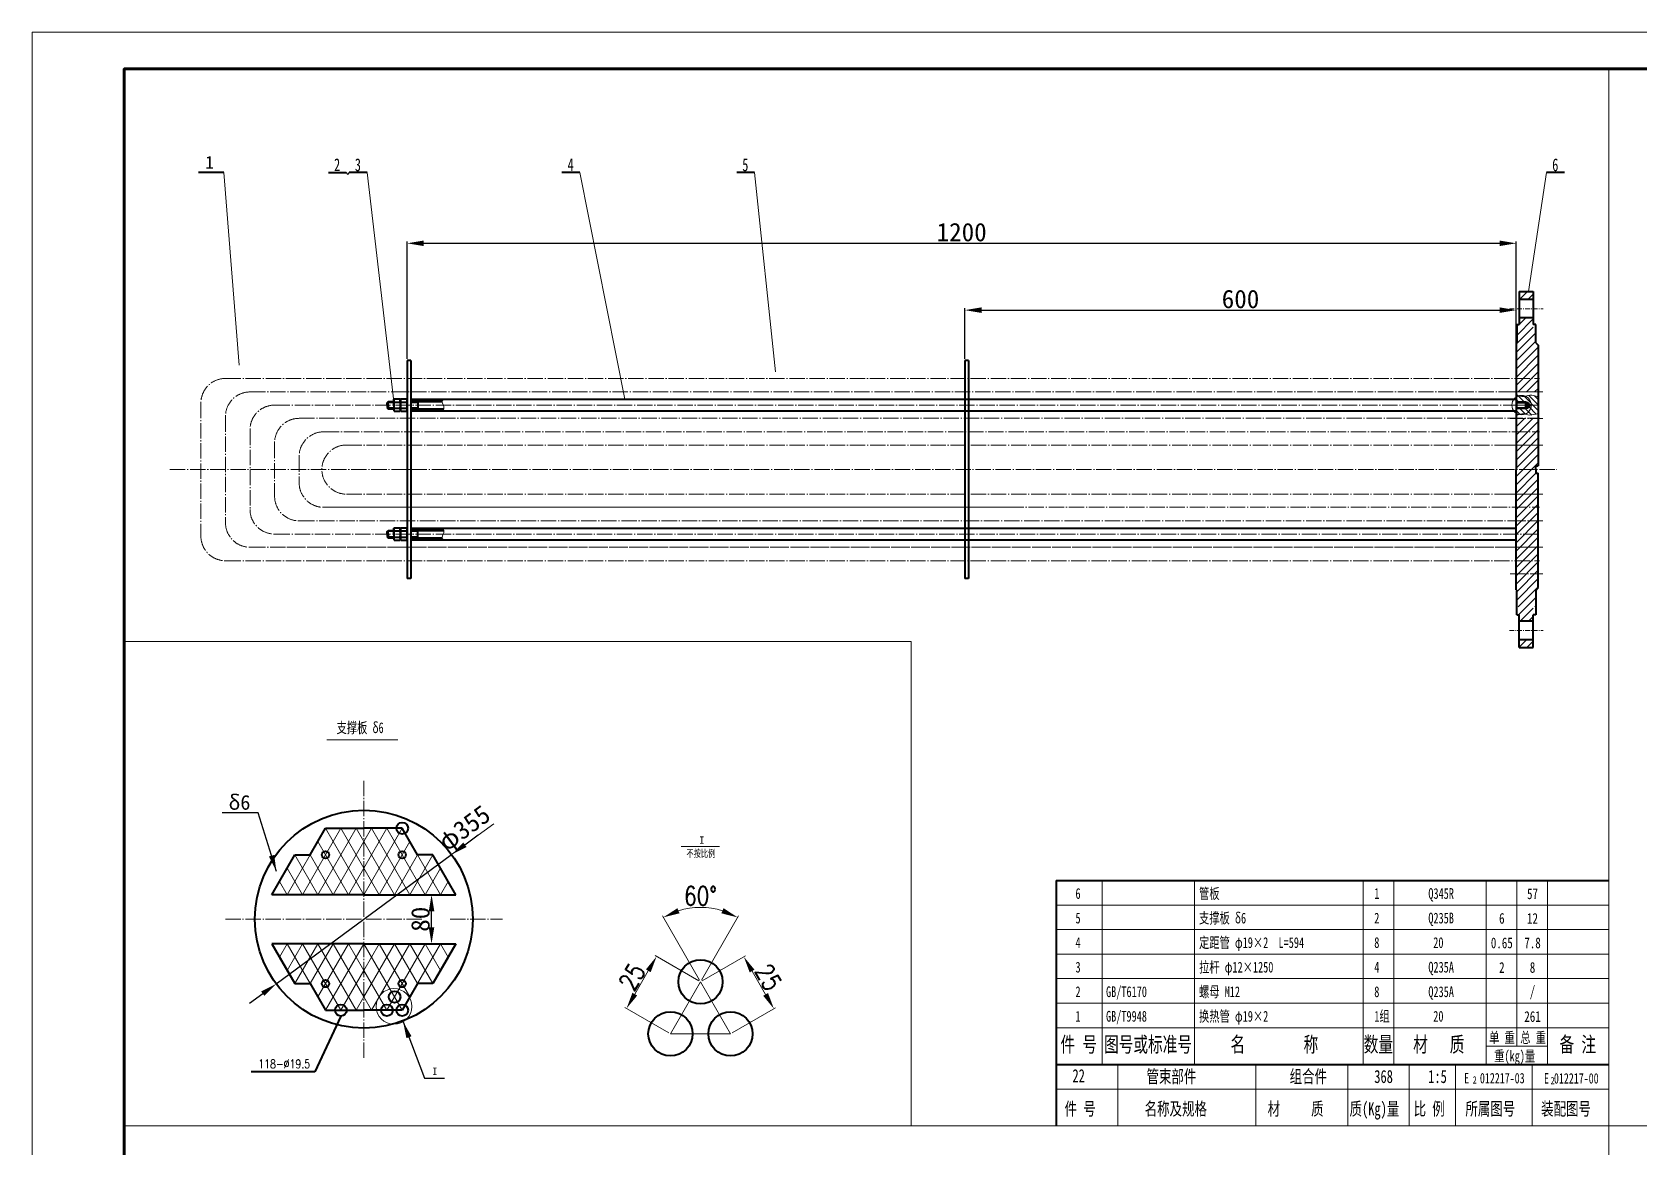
# Model space of a CAD drawing. Header units: millimetres. Extents: x 588 to 27563, y -8997 to 1800.
# Drawn here: x 20998 to 23617, y -7250 to -5433 of the extents above; entities that cross this region are included whole.
import ezdxf
from ezdxf.enums import TextEntityAlignment as Align

# ---------------------------------------------------------------- set-up
doc = ezdxf.new("R2010")
doc.units = ezdxf.units.MM
doc.header["$LTSCALE"] = 10
doc.header["$PDMODE"] = 1
doc.linetypes.add('ZXX-L', pattern=[3.28, 2.5, -0.3, 0.18, -0.3])
doc.linetypes.add('ZXX-S', pattern=[1.27, 0.75, -0.2, 0.12, -0.2])
doc.layers.get('Defpoints').update_dxf_attribs({"linetype": 'CONTINUOUS'})
for name, color, linetype, lineweight in [('A 粗实线', 1, 'CONTINUOUS', 40), ('B 细实线', 7, 'CONTINUOUS', 18), ('C 文 字', 2, 'CONTINUOUS', 20), ('D 短中心线', 3, 'ZXX-S', 18), ('E 长中心线', 3, 'ZXX-L', 18), ('J 标注尺寸', 2, 'CONTINUOUS', 18)]:
    doc.layers.add(name, color=color, linetype=linetype, lineweight=lineweight)
doc.styles.add('HZTXT', font='SIMFANG.TTF', dxfattribs={"width": 0.75})
doc.styles.get("Standard").update_dxf_attribs({"font": 'SIMFANG.TTF'})
doc.styles.add('TH_GBDIM', font='romans.shx', dxfattribs={"width": 0.8, "bigfont": 'gbcbig.shx'})
doc.styles.add('标题中文', font='SIMFANG.TTF', dxfattribs={"width": 0.7})
doc.dimstyles.new('通用标注4.0', dxfattribs={"dimtxt": 30, "dimasz": 27, "dimexe": 3, "dimexo": 3, "dimgap": 3, "dimtad": 1, "dimdec": 0, "dimzin": 0, "dimdsep": 46, "dimtxsty": 'Standard', "dimcen": 3, "dimadec": 0, "dimazin": 0, "dimtfac": 0.375, "dimtdec": 0, "dimtmove": 2, "dimatfit": 3, "dimfxl": 0, "dimtzin": 0, "dimarcsym": 0})

# ---------------------------------------------------------------- blocks, each defined once
blk = doc.blocks.new('*D309')
at = {"layer": 'C 文 字', "color": 0, "lineweight": -2}
for p, q in [((21609, -5964.8), (21609, -5773.7)), ((21636, -5776.7), (23388, -5776.7)), ((23415, -5882.6), (23415, -5773.7))]:
    blk.add_line(p, q, dxfattribs=at)
at = {"layer": 'C 文 字', "color": 0}
for points in [[(21636, -5772.2), (21636, -5781.2), (21609, -5776.7)], [(23388, -5772.2), (23388, -5781.2), (23415, -5776.7)]]:
    blk.add_solid(points, dxfattribs=at)
at = {"layer": 'Defpoints', "color": 0}
for p in [(23415, -5776.7), (23415, -5885.6), (21609, -5967.8)]:
    blk.add_point(p, dxfattribs=at)
at = {"layer": 'C 文 字', "color": 0, "insert": (22512, -5758.7), "char_height": 30, "attachment_point": 5}
blk.add_mtext('1200', dxfattribs=at)
blk = doc.blocks.new('*D310')
at = {"layer": 'C 文 字', "color": 0}
for p, q in [((22084, -6978.3), (22012.6, -6937)), ((22001.6, -6961.9), (21979.7, -6999.9)), ((22035, -7063.1), (21963.6, -7021.8))]:
    blk.add_line(p, q, dxfattribs=at)
for points in [[(21997.8, -6959.7), (22005.5, -6964.2), (22015.1, -6938.5)], [(21975.8, -6997.7), (21983.6, -7002.2), (21966.2, -7023.3)]]:
    blk.add_solid(points, dxfattribs=at)
at = {"layer": 'Defpoints', "color": 0}
for p in [(22086.6, -6979.8), (21966.2, -7023.3), (22037.6, -7064.6)]:
    blk.add_point(p, dxfattribs=at)
at = {"layer": 'C 文 字', "color": 0, "insert": (21975.1, -6971.9), "char_height": 30, "attachment_point": 5, "rotation": 60, "style": 'TH_GBDIM'}
blk.add_mtext('25', dxfattribs=at)
blk = doc.blocks.new('*D311')
at = {"layer": 'C 文 字', "color": 0}
for p, q in [((22085.1, -6977.2), (22024.5, -6872.3)), ((22088.1, -6977.2), (22148.6, -6872.3))]:
    blk.add_line(p, q, dxfattribs=at)
blk.add_arc((22086.6, -6979.8), 121.1, 72.7993, 107.2007, dxfattribs=at)
for points in [[(22052.6, -6868.2), (22049, -6859.9), (22026, -6874.9)], [(22124.2, -6859.9), (22120.6, -6868.2), (22147.1, -6874.9)]]:
    blk.add_solid(points, dxfattribs=at)
at = {"layer": 'Defpoints', "color": 0}
for p in [(22107.6, -6860.5), (22086.6, -6979.8), (22086.6, -6979.8), (22037.6, -7064.6), (22135.5, -7064.6)]:
    blk.add_point(p, dxfattribs=at)
at = {"layer": 'C 文 字', "color": 0, "insert": (22086.6, -6839.8), "char_height": 30, "attachment_point": 5, "style": 'TH_GBDIM'}
blk.add_mtext('60°', dxfattribs=at)
blk = doc.blocks.new('*D312')
at = {"layer": 'C 文 字', "color": 0}
for p, q in [((22089.2, -6978.3), (22159.8, -6937.5)), ((22170.7, -6962.4), (22192.7, -7000.4)), ((22138.1, -7063.1), (22208.8, -7022.3))]:
    blk.add_line(p, q, dxfattribs=at)
for points in [[(22174.6, -6960.1), (22166.8, -6964.6), (22157.2, -6939)], [(22196.6, -6998.1), (22188.8, -7002.6), (22206.2, -7023.8)]]:
    blk.add_solid(points, dxfattribs=at)
at = {"layer": 'Defpoints', "color": 0}
for p in [(22086.6, -6979.8), (22206.2, -7023.8), (22135.5, -7064.6)]:
    blk.add_point(p, dxfattribs=at)
at = {"layer": 'C 文 字', "color": 0, "insert": (22197.3, -6972.4), "char_height": 30, "attachment_point": 5, "rotation": 300, "style": 'TH_GBDIM'}
blk.add_mtext('25', dxfattribs=at)
blk = doc.blocks.new('*D349')
at = {"layer": 'C 文 字', "color": 0, "lineweight": -2}
for p, q in [((21703, -6756.6), (21724.8, -6740.6)), ((21395.5, -6983.2), (21681.3, -6772.6)), ((21373.7, -6999.2), (21352, -7015.2))]:
    blk.add_line(p, q, dxfattribs=at)
at = {"layer": 'C 文 字', "color": 0}
for points in [[(21700.3, -6752.9), (21705.7, -6760.2), (21681.3, -6772.6)], [(21371.1, -6995.6), (21376.4, -7002.8), (21395.5, -6983.2)]]:
    blk.add_solid(points, dxfattribs=at)
at = {"layer": 'Defpoints', "color": 0}
for p in [(21681.3, -6772.6), (21395.5, -6983.2)]:
    blk.add_point(p, dxfattribs=at)
at = {"layer": 'C 文 字', "color": 0, "insert": (21704, -6732.3), "char_height": 30, "attachment_point": 5, "rotation": 36.3838}
blk.add_mtext('φ355', dxfattribs=at)
blk = doc.blocks.new('*D350')
at = {"layer": 'C 文 字', "color": 0, "lineweight": -2}
for p, q in [((21651.3, -6837.9), (21645.6, -6837.9)), ((21648.6, -6890.9), (21648.6, -6864.9)), ((21651.3, -6917.9), (21645.6, -6917.9))]:
    blk.add_line(p, q, dxfattribs=at)
at = {"layer": 'C 文 字', "color": 0}
for points in [[(21644.1, -6864.9), (21653.1, -6864.9), (21648.6, -6837.9)], [(21644.1, -6890.9), (21653.1, -6890.9), (21648.6, -6917.9)]]:
    blk.add_solid(points, dxfattribs=at)
at = {"layer": 'Defpoints', "color": 0}
for p in [(21648.6, -6837.9), (21654.3, -6837.9), (21654.3, -6917.9)]:
    blk.add_point(p, dxfattribs=at)
at = {"layer": 'C 文 字', "color": 0, "insert": (21630.6, -6877.9), "char_height": 30, "attachment_point": 5, "rotation": 90}
blk.add_mtext('80', dxfattribs=at)
blk = doc.blocks.new('*D323')
at = {"layer": 'C 文 字', "color": 0, "lineweight": -2}
for p, q in [((22517.4, -5964.8), (22517.4, -5882.6)), ((22544.4, -5885.6), (23388, -5885.6)), ((23415, -5965.2), (23415, -5882.6))]:
    blk.add_line(p, q, dxfattribs=at)
at = {"layer": 'C 文 字', "color": 0}
for points in [[(22544.4, -5881.1), (22544.4, -5890.1), (22517.4, -5885.6)], [(23388, -5881.1), (23388, -5890.1), (23415, -5885.6)]]:
    blk.add_solid(points, dxfattribs=at)
at = {"layer": 'Defpoints', "color": 0}
for p in [(23415, -5885.6), (22517.4, -5967.8), (23415, -5968.2)]:
    blk.add_point(p, dxfattribs=at)
at = {"layer": 'C 文 字', "color": 0, "insert": (22966.2, -5867.6), "char_height": 30, "attachment_point": 5}
blk.add_mtext('600', dxfattribs=at)

msp = doc.modelspace()

# ---------------------------------------------------------------- hatches: boundary and pattern name
at = {"layer": 'C 文 字'}
h = msp.add_hatch(dxfattribs=at)
h.set_pattern_fill('ANSI31', color=256, scale=3, angle=90, style=0)
h.set_pattern_definition([(45, (9796.513, 11745.458), (6.735192, -6.735192), [])])
h.paths.add_polyline_path([(23420.04, -5868.23), (23420.04, -5855.35), (23443.03, -5855.35), (23443.03, -5868.23)])
h.paths.add_polyline_path([(23420.04, -5921.85), (23420.04, -5898.23), (23443.03, -5898.23), (23443.03, -5921.85), (23447.03, -5921.85), (23447.03, -5938.89), (23450.99, -5942.85), (23450.99, -5975.45), (23414.99, -5975.45), (23414.99, -5939.35), (23415.99, -5938.35), (23415.99, -5921.85)])
h.paths.add_polyline_path([(23450.99, -6018.75), (23414.99, -6018.75), (23414.99, -5975.45), (23450.99, -5975.45)])
h.paths.add_polyline_path([(23414.99, -6062.05), (23450.99, -6062.05), (23450.99, -6105.35), (23414.99, -6105.35)])
h.paths.add_polyline_path([(23450.99, -6139.35), (23446.99, -6139.35), (23446.99, -6145.35), (23414.99, -6145.35), (23414.99, -6105.35), (23450.99, -6105.35)])
h.paths.add_polyline_path([(23414.99, -6185.35), (23414.99, -6145.35), (23446.99, -6145.35), (23446.99, -6151.35), (23450.99, -6151.35), (23450.99, -6185.35)])
h.paths.add_polyline_path([(23414.99, -6185.35), (23450.99, -6185.35), (23450.99, -6228.65), (23414.99, -6228.65)])
h.paths.add_polyline_path([(23414.99, -6228.65), (23450.99, -6228.65), (23450.99, -6271.95), (23414.99, -6271.95)])
h.paths.add_polyline_path([(23450.99, -6271.95), (23450.99, -6315.25), (23414.99, -6315.25), (23414.99, -6271.95)])
h.paths.add_polyline_path([(23447.03, -6341.64), (23447.03, -6368.85), (23443.03, -6368.85), (23443.03, -6392.46), (23420.04, -6392.46), (23420.04, -6368.85), (23415.99, -6368.85), (23415.99, -6342.18), (23414.99, -6341.18), (23414.99, -6315.25), (23450.99, -6315.25), (23450.99, -6337.68)])
h.paths.add_polyline_path([(23420.04, -6435.35), (23420.04, -6422.46), (23443.03, -6422.46), (23443.03, -6435.35)])
h = msp.add_hatch(dxfattribs=at)
h.set_pattern_fill('ANSI31', color=256, scale=2, style=0)
h.set_pattern_definition([(135, (9796.513, 11745.458), (4.490128, 4.490128), [])])
edge = h.paths.add_edge_path()
edge.add_line((23430.99, -6034.4), (23414.99, -6034.4))
edge.add_line((23414.99, -6034.4), (23414.99, -6023.26))
edge.add_spline(control_points=[(23414.99, -6023.26), (23418.01, -6024.64), (23425.17, -6027.9), (23437.53, -6022.66), (23446.42, -6025.41), (23450.99, -6026.83)], knot_values=[0, 0, 0, 0, 9.6029286, 22.808994, 36.8305434, 36.8305434, 36.8305434, 36.8305434], degree=3, periodic=0)
edge.add_line((23450.99, -6026.83), (23450.99, -6053.97))
edge.add_spline(control_points=[(23450.99, -6053.97), (23446.42, -6055.39), (23437.53, -6058.14), (23425.17, -6052.89), (23418.01, -6056.16), (23414.99, -6057.53)], knot_values=[0, 0, 0, 0, 14.0215494, 27.2276148, 36.8305434, 36.8305434, 36.8305434, 36.8305434], degree=3, periodic=0)
edge.add_line((23414.99, -6057.53), (23414.99, -6046.4))
edge.add_line((23414.99, -6046.4), (23430.99, -6046.4))
edge.add_line((23430.99, -6046.4), (23430.99, -6044.9))
edge.add_line((23430.99, -6044.9), (23434.11, -6044.9))
edge.add_line((23434.11, -6044.9), (23437.87, -6040.4))
edge.add_line((23437.87, -6040.4), (23434.11, -6035.9))
edge.add_line((23434.11, -6035.9), (23430.99, -6035.9))
edge.add_line((23430.99, -6035.9), (23430.99, -6034.4))

# ---------------------------------------------------------------- linework, layer by layer
at = {"layer": 'A 粗实线'}
for p, q in [((21310.1, -5661.41), (21269.28, -5661.41)), ((21480.51, -5661.41), (21509.69, -5661.41)), ((21543.82, -5661.41), (21514.63, -5661.41)), ((21890.25, -5661.41), (21861.07, -5661.41)), ((22174.81, -5661.41), (22145.63, -5661.41)), ((23493.99, -5661.41), (23464.8, -5661.41)), ((23443.03, -5868.23), (23420.04, -5868.23)), ((23443.03, -5898.23), (23420.04, -5898.23)), ((23447.03, -5938.89), (23447.03, -5908.85)), ((23414.99, -5939.35), (23415.99, -5938.35)), ((21608.99, -5967.85), (21608.99, -6322.85)), ((21614.99, -5967.85), (21608.99, -5967.85)), ((21614.99, -5967.85), (21614.99, -6322.85)), ((22517.37, -5967.85), (22517.37, -6322.85)), ((22523.37, -5967.85), (22517.37, -5967.85)), ((22523.37, -5967.85), (22523.37, -6322.85)), ((21576.1, -6036.35), (21578.1, -6034.35)), ((21576.1, -6040.35), (21576.1, -6036.35)), ((21576.1, -6040.35), (21576.1, -6044.35)), ((21576.1, -6044.35), (21578.1, -6046.35)), ((21578.1, -6034.35), (21586.99, -6034.35)), ((21578.1, -6040.35), (21578.1, -6034.35)), ((21578.1, -6040.35), (21578.1, -6046.35)), ((21578.1, -6046.35), (21586.99, -6046.35)), ((21586.99, -6031.69), (21587.77, -6030.35)), ((21586.99, -6040.35), (21586.99, -6031.69)), ((21586.99, -6040.35), (21586.99, -6049.01)), ((21587.77, -6030.35), (21597.22, -6030.35)), ((21587.77, -6035.35), (21597.22, -6035.35)), ((21587.77, -6045.35), (21597.22, -6045.35)), ((21597.99, -6031.69), (21597.22, -6030.35)), ((21597.99, -6031.69), (21598.77, -6030.35)), ((21597.99, -6040.35), (21597.99, -6031.69)), ((21597.99, -6040.35), (21597.99, -6031.69)), ((21597.99, -6040.35), (21597.99, -6049.01)), ((21597.99, -6040.35), (21597.99, -6049.01)), ((21598.77, -6030.35), (21608.22, -6030.35)), ((21598.77, -6035.35), (21608.22, -6035.35)), ((21598.77, -6045.35), (21608.22, -6045.35)), ((21608.99, -6031.69), (21608.22, -6030.35)), ((21608.99, -6040.35), (21608.99, -6031.69)), ((21608.99, -6040.35), (21608.99, -6049.01)), ((21614.99, -6030.85), (23414.99, -6030.85)), ((21614.99, -6032.85), (21666.6, -6032.85)), ((21614.99, -6034.35), (21665.99, -6034.35)), ((21614.99, -6046.35), (21668.37, -6046.35)), ((21614.99, -6047.85), (21667.5, -6047.85)), ((21626.03, -6034.35), (21626.03, -6046.35)), ((23416.49, -6035.9), (23414.99, -6034.4)), ((23416.49, -6035.9), (23414.99, -6034.4)), ((23416.49, -6044.9), (23414.99, -6046.4)), ((23416.49, -6044.9), (23414.99, -6046.4)), ((23416.49, -6044.9), (23416.49, -6035.9)), ((23434.11, -6035.9), (23437.87, -6040.4)), ((23434.11, -6044.9), (23434.11, -6035.9)), ((23434.11, -6035.9), (23434.11, -6044.9)), ((23434.11, -6035.9), (23437.87, -6040.4)), ((23434.11, -6044.9), (23437.87, -6040.4)), ((23434.11, -6044.9), (23437.87, -6040.4)), ((21586.99, -6049.01), (21587.77, -6050.35)), ((21587.77, -6050.35), (21597.22, -6050.35)), ((21597.99, -6049.01), (21597.22, -6050.35)), ((21597.99, -6049.01), (21598.77, -6050.35)), ((21598.77, -6050.35), (21608.22, -6050.35)), ((21608.99, -6049.01), (21608.22, -6050.35)), ((21614.99, -6049.85), (23414.99, -6049.85)), ((23446.99, -6145.35), (23446.99, -6139.35)), ((23446.99, -6139.35), (23450.99, -6139.35)), ((23446.99, -6145.35), (23446.99, -6151.35)), ((23446.99, -6151.35), (23450.99, -6151.35)), ((21576.1, -6246.35), (21578.1, -6244.35)), ((21576.1, -6250.35), (21576.1, -6246.35)), ((21576.1, -6250.35), (21576.1, -6254.35)), ((21576.1, -6254.35), (21578.1, -6256.35)), ((21578.1, -6250.35), (21578.1, -6244.35)), ((21578.1, -6244.35), (21586.99, -6244.35)), ((21578.1, -6250.35), (21578.1, -6256.35)), ((21578.1, -6256.35), (21586.99, -6256.35)), ((21586.99, -6241.69), (21587.77, -6240.35)), ((21586.99, -6250.35), (21586.99, -6241.69)), ((21586.99, -6250.35), (21586.99, -6259.01)), ((21587.77, -6240.35), (21597.22, -6240.35)), ((21587.77, -6245.35), (21597.22, -6245.35)), ((21587.77, -6255.35), (21597.22, -6255.35)), ((21597.99, -6241.69), (21597.22, -6240.35)), ((21597.99, -6241.69), (21598.77, -6240.35)), ((21597.99, -6250.35), (21597.99, -6241.69)), ((21597.99, -6250.35), (21597.99, -6241.69)), ((21597.99, -6250.35), (21597.99, -6259.01)), ((21597.99, -6250.35), (21597.99, -6259.01)), ((21598.77, -6240.35), (21608.22, -6240.35)), ((21598.77, -6245.35), (21608.22, -6245.35)), ((21598.77, -6255.35), (21608.22, -6255.35)), ((21608.99, -6241.69), (21608.22, -6240.35)), ((21608.99, -6250.35), (21608.99, -6241.69)), ((21608.99, -6250.35), (21608.99, -6259.01)), ((21614.99, -6240.85), (23414.99, -6240.85)), ((21614.99, -6242.85), (21667.5, -6242.85)), ((21614.99, -6244.35), (21668.37, -6244.35)), ((21614.99, -6256.35), (21665.99, -6256.35)), ((21614.99, -6257.85), (21666.6, -6257.85)), ((21626.03, -6256.35), (21626.03, -6244.35)), ((21586.99, -6259.01), (21587.77, -6260.35)), ((21587.77, -6260.35), (21597.22, -6260.35)), ((21597.99, -6259.01), (21597.22, -6260.35)), ((21597.99, -6259.01), (21598.77, -6260.35)), ((21598.77, -6260.35), (21608.22, -6260.35)), ((21608.99, -6259.01), (21608.22, -6260.35)), ((21614.99, -6259.85), (23414.99, -6259.85)), ((21614.99, -6322.85), (21608.99, -6322.85)), ((21614.99, -6322.85), (21608.99, -6322.85)), ((22523.37, -6322.85), (22517.37, -6322.85)), ((23414.99, -6341.18), (23415.99, -6342.18)), ((23447.03, -6341.64), (23447.03, -6381.85)), ((23443.03, -6392.46), (23420.04, -6392.46)), ((23443.03, -6422.46), (23420.04, -6422.46)), ((21450.88, -6772.93), (21475.88, -6729.63)), ((21475.88, -6729.63), (21538.38, -6729.63)), ((21600.88, -6729.63), (21538.38, -6729.63)), ((21625.88, -6772.93), (21600.88, -6729.63)), ((21388.38, -6837.88), (21425.88, -6772.93)), ((21425.88, -6772.93), (21450.88, -6772.93)), ((21650.88, -6772.93), (21625.88, -6772.93)), ((21675.88, -6816.23), (21650.88, -6772.93)), ((21688.38, -6837.88), (21650.88, -6772.93)), ((22666.12, -6814.71), (23566.12, -6814.71)), ((22666.12, -6814.71), (22666.12, -7114.71)), ((21538.38, -6837.88), (21388.38, -6837.88)), ((21538.38, -6837.88), (21663.38, -6837.88)), ((21538.38, -6837.88), (21688.38, -6837.88)), ((21538.38, -6917.88), (21388.38, -6917.88)), ((21388.38, -6917.88), (21425.88, -6982.83)), ((21538.38, -6917.88), (21413.38, -6917.88)), ((21538.38, -6917.88), (21663.38, -6917.88)), ((21538.38, -6917.88), (21688.38, -6917.88)), ((21688.38, -6917.88), (21650.88, -6982.83)), ((21400.88, -6939.53), (21425.88, -6982.83)), ((21675.88, -6939.53), (21650.88, -6982.83)), ((21425.88, -6982.83), (21450.88, -6982.83)), ((21450.88, -6982.83), (21475.88, -7026.13)), ((21625.88, -6982.83), (21600.88, -7026.13)), ((21650.88, -6982.83), (21625.88, -6982.83)), ((21475.88, -7026.13), (21538.38, -7026.13)), ((21600.88, -7026.13), (21538.38, -7026.13)), ((22666.12, -7114.71), (23566.12, -7114.71)), ((22666.12, -7114.71), (22666.12, -7214.71))]:
    msp.add_line(p, q, dxfattribs=at)
at = {"layer": 'A 粗实线', "color": 1, "linetype": 'ByBlock'}
for p, q in [((23420.04, -5855.35), (23420.04, -5908.85)), ((23420.04, -5855.35), (23443.03, -5855.35)), ((23443.03, -5855.35), (23443.03, -5908.85)), ((23415.99, -5908.85), (23420.04, -5908.85)), ((23415.99, -5908.85), (23415.99, -5938.35)), ((23447.03, -5908.85), (23443.03, -5908.85)), ((23414.99, -5939.35), (23414.99, -6145.35)), ((23447.03, -5938.89), (23450.99, -5942.85)), ((23450.99, -5942.85), (23450.99, -6139.35)), ((23416.49, -6035.9), (23434.11, -6035.9)), ((23416.49, -6035.9), (23434.11, -6035.9)), ((23416.49, -6044.9), (23434.11, -6044.9)), ((23416.49, -6044.9), (23434.11, -6044.9)), ((23430.99, -6034.4), (23430.99, -6046.4)), ((23430.99, -6046.4), (23430.99, -6034.4)), ((23414.99, -6341.18), (23414.99, -6145.35)), ((23450.99, -6337.68), (23450.99, -6151.35)), ((23415.99, -6381.85), (23415.99, -6342.18)), ((23447.03, -6341.64), (23450.99, -6337.68)), ((23415.99, -6381.85), (23420.04, -6381.85)), ((23420.04, -6435.35), (23420.04, -6381.85)), ((23443.03, -6435.35), (23443.03, -6381.85)), ((23447.03, -6381.85), (23443.03, -6381.85)), ((23420.04, -6435.35), (23443.03, -6435.35))]:
    msp.add_line(p, q, dxfattribs=at)
at = {"layer": 'A 粗实线', "color": 4}
for p, q in [((21500.88, -7035.63), (21458.6, -7126.46)), ((21458.6, -7126.46), (21354.83, -7126.46))]:
    msp.add_line(p, q, dxfattribs=at)
at = {"layer": 'A 粗实线', "color": 5, "lineweight": 120}
msp.add_lwpolyline([(21148.12, -8936.71), (25984.12, -8936.71), (25984.12, -5492.71), (21148.12, -5492.71)], close=True, dxfattribs=at)
at = {"layer": 'A 粗实线'}
for centre, radius in [((21538.38, -6877.88), 177.5), ((21600.88, -6729.63), 9.5), ((21475.88, -6772.93), 6), ((21600.88, -6772.93), 6), ((22086.59, -6979.77), 36), ((21475.88, -6982.83), 6), ((21600.88, -6982.83), 6), ((21500.88, -7026.13), 9.5), ((21575.88, -7026.13), 9.5), ((21588.38, -7004.48), 9.5), ((21600.88, -7026.13), 9.5), ((22037.63, -7064.57), 36), ((22135.55, -7064.57), 36)]:
    msp.add_circle(centre, radius, dxfattribs=at)
for centre, radius, start, end in [((21609.22, -6028.9), 22.4, 187.1415, 196.72342), ((21603.54, -6040.35), 16.55, 162.41205, 180), ((21603.54, -6040.35), 16.55, 180, 197.58795), ((21609.22, -6051.79), 22.4, 163.27658, 172.8585), ((21575.77, -6028.9), 22.4, 343.27658, 352.8585), ((21581.45, -6040.35), 16.55, 0, 17.58795), ((21581.45, -6040.35), 16.55, 342.41205, 0), ((21575.77, -6051.79), 22.4, 7.1415, 16.72342), ((21620.22, -6028.9), 22.4, 187.1415, 196.72342), ((21614.54, -6040.35), 16.55, 162.41205, 180), ((21614.54, -6040.35), 16.55, 180, 197.58795), ((21620.22, -6051.79), 22.4, 163.27658, 172.8585), ((21586.77, -6028.9), 22.4, 343.27658, 352.8585), ((21592.45, -6040.35), 16.55, 0, 17.58795), ((21592.45, -6040.35), 16.55, 342.41205, 0), ((21586.77, -6051.79), 22.4, 7.1415, 16.72342), ((21609.22, -6238.9), 22.4, 187.1415, 196.72342), ((21603.54, -6250.35), 16.55, 162.41205, 180), ((21603.54, -6250.35), 16.55, 180, 197.58795), ((21609.22, -6261.79), 22.4, 163.27658, 172.8585), ((21575.77, -6238.9), 22.4, 343.27658, 352.8585), ((21581.45, -6250.35), 16.55, 0, 17.58795), ((21581.45, -6250.35), 16.55, 342.41205, 0), ((21575.77, -6261.79), 22.4, 7.1415, 16.72342), ((21620.22, -6238.9), 22.4, 187.1415, 196.72342), ((21614.54, -6250.35), 16.55, 162.41205, 180), ((21614.54, -6250.35), 16.55, 180, 197.58795), ((21620.22, -6261.79), 22.4, 163.27658, 172.8585), ((21586.77, -6238.9), 22.4, 343.27658, 352.8585), ((21592.45, -6250.35), 16.55, 0, 17.58795), ((21592.45, -6250.35), 16.55, 342.41205, 0), ((21586.77, -6261.79), 22.4, 7.1415, 16.72342)]:
    msp.add_arc(centre, radius, start, end, dxfattribs=at)
at = {"layer": 'B 细实线'}
for p, q in [((23566.12, -5492.71), (23566.12, -8936.71)), ((21335.19, -5975.35), (21310.1, -5661.41)), ((21586.99, -6034.35), (21543.82, -5661.41)), ((21963.61, -6030.85), (21890.25, -5661.41)), ((22208.99, -5986.25), (22174.81, -5661.41)), ((23435.39, -5855.35), (23464.8, -5661.41)), ((21576.1, -6036.35), (21586.99, -6036.35)), ((21576.1, -6044.35), (21586.99, -6044.35)), ((21615.14, -6036.35), (21626.03, -6036.35)), ((21615.14, -6044.35), (21626.03, -6044.35)), ((21576.1, -6246.35), (21586.99, -6246.35)), ((21576.1, -6254.35), (21586.99, -6254.35)), ((21615.14, -6246.35), (21626.03, -6246.35)), ((21615.14, -6254.35), (21626.03, -6254.35)), ((21500.88, -6729.63), (21438.38, -6837.88)), ((21525.88, -6729.63), (21463.38, -6837.88)), ((21463.38, -6751.28), (21513.38, -6837.88)), ((21475.88, -6729.63), (21538.38, -6837.88)), ((21538.38, -6751.28), (21488.38, -6837.88)), ((21500.88, -6729.63), (21538.38, -6794.58)), ((21525.88, -6729.63), (21538.38, -6751.28)), ((21550.88, -6729.63), (21538.38, -6751.28)), ((21575.88, -6729.63), (21538.38, -6794.58)), ((21600.88, -6729.63), (21538.38, -6837.88)), ((21538.38, -6751.28), (21588.38, -6837.88)), ((21550.88, -6729.63), (21613.38, -6837.88)), ((21613.38, -6751.28), (21563.38, -6837.88)), ((21575.88, -6729.63), (21638.38, -6837.88)), ((21450.88, -6772.93), (21413.38, -6837.88)), ((21425.88, -6772.93), (21463.38, -6837.88)), ((21450.88, -6772.93), (21488.38, -6837.88)), ((21625.88, -6772.93), (21588.38, -6837.88)), ((21650.88, -6772.93), (21613.38, -6837.88)), ((21625.88, -6772.93), (21663.38, -6837.88)), ((21413.38, -6794.58), (21438.38, -6837.88)), ((21538.38, -6794.58), (21513.38, -6837.88)), ((21538.38, -6794.58), (21563.38, -6837.88)), ((21663.38, -6794.58), (21638.38, -6837.88)), ((21400.88, -6816.23), (21413.38, -6837.88)), ((21675.88, -6816.23), (21663.38, -6837.88)), ((22741.12, -7114.71), (22741.12, -6814.71)), ((22891.12, -7114.71), (22891.12, -6814.71)), ((23166.12, -7114.71), (23166.12, -6814.71)), ((23216.12, -7114.71), (23216.12, -6814.71)), ((23366.12, -7114.71), (23366.12, -6814.71)), ((23416.12, -7084.71), (23416.12, -6814.71)), ((23466.12, -7114.71), (23466.12, -6814.71)), ((22666.12, -6854.71), (23566.12, -6854.71)), ((22666.12, -6894.71), (23566.12, -6894.71)), ((21400.88, -6939.53), (21413.38, -6917.88)), ((21413.38, -6961.18), (21438.38, -6917.88)), ((21450.88, -6982.83), (21413.38, -6917.88)), ((21425.88, -6982.83), (21463.38, -6917.88)), ((21500.88, -7026.13), (21438.38, -6917.88)), ((21450.88, -6982.83), (21488.38, -6917.88)), ((21463.38, -7004.48), (21513.38, -6917.88)), ((21525.88, -7026.13), (21463.38, -6917.88)), ((21475.88, -7026.13), (21538.38, -6917.88)), ((21538.38, -7004.48), (21488.38, -6917.88)), ((21538.38, -6961.18), (21513.38, -6917.88)), ((21600.88, -7026.13), (21538.38, -6917.88)), ((21538.38, -6961.18), (21563.38, -6917.88)), ((21538.38, -7004.48), (21588.38, -6917.88)), ((21550.88, -7026.13), (21613.38, -6917.88)), ((21613.38, -7004.48), (21563.38, -6917.88)), ((21575.88, -7026.13), (21638.38, -6917.88)), ((21625.88, -6982.83), (21588.38, -6917.88)), ((21650.88, -6982.83), (21613.38, -6917.88)), ((21625.88, -6982.83), (21663.38, -6917.88)), ((21663.38, -6961.18), (21638.38, -6917.88)), ((21675.88, -6939.53), (21663.38, -6917.88)), ((22666.12, -6934.71), (23566.12, -6934.71)), ((21500.88, -7026.13), (21538.38, -6961.18)), ((21575.88, -7026.13), (21538.38, -6961.18)), ((22037.63, -7064.57), (22086.59, -6979.77)), ((22086.59, -6979.77), (22135.55, -7064.57)), ((22666.12, -6974.71), (23566.12, -6974.71)), ((21525.88, -7026.13), (21538.38, -7004.48)), ((21550.88, -7026.13), (21538.38, -7004.48)), ((22666.12, -7014.71), (23566.12, -7014.71)), ((22037.63, -7064.57), (22135.55, -7064.57)), ((22666.12, -7054.71), (23566.12, -7054.71)), ((23366.12, -7084.71), (23466.12, -7084.71)), ((22766.12, -7114.71), (22766.12, -7214.71)), ((22991.12, -7114.71), (22991.12, -7214.71)), ((23141.12, -7114.71), (23141.12, -7214.71)), ((23241.12, -7114.71), (23241.12, -7214.71)), ((23316.12, -7114.71), (23316.12, -7214.71)), ((23441.12, -7114.71), (23441.12, -7214.71)), ((22666.12, -7154.71), (23566.12, -7154.71)), ((21148.12, -7214.71), (25984.12, -7214.71))]:
    msp.add_line(p, q, dxfattribs=at)
at = {"layer": 'B 细实线', "linetype": 'ByBlock'}
for p, q in [((23414.99, -6034.4), (23430.99, -6034.4)), ((23430.99, -6034.4), (23414.99, -6034.4)), ((23430.99, -6046.4), (23414.99, -6046.4)), ((23414.99, -6046.4), (23430.99, -6046.4))]:
    msp.add_line(p, q, dxfattribs=at)
at = {"layer": 'B 细实线'}
msp.add_lwpolyline([(20998.12, -8996.71), (26044.12, -8996.71), (26044.12, -5432.71), (20998.12, -5432.71)], close=True, dxfattribs=at)
msp.add_circle((21587.38, -7019.95), 29.03, dxfattribs=at)
for points in [[(23450.99, -6026.83), (23437.2, -6024.33), (23424.13, -6026.23), (23414.99, -6023.26)], [(23450.99, -6053.97), (23437.2, -6056.46), (23424.13, -6054.56), (23414.99, -6057.53)]]:
    msp.add_spline(points, degree=3, dxfattribs=at)
at = {"layer": 'C 文 字'}
for p, q in [((21509.69, -5661.41), (21512.16, -5664.86)), ((21514.63, -5661.41), (21512.16, -5664.86)), ((21148.12, -6425.26), (22429.75, -6425.26)), ((22429.75, -6425.26), (22429.75, -7214.71)), ((21478.3, -6585.42), (21593.97, -6585.42)), ((21681.28, -6772.59), (21750.16, -6722.68)), ((22054.92, -6759.39), (22117.6, -6759.39))]:
    msp.add_line(p, q, dxfattribs=at)
msp.add_circle((23423.98, -6040.4), 15.79, dxfattribs=at)
for points in [[(21667.9, -6030.85), (21665.91, -6034.77), (21668.74, -6045), (21665.91, -6049.85)], [(21667.9, -6259.85), (21665.91, -6255.92), (21668.74, -6245.7), (21665.91, -6240.85)]]:
    msp.add_spline(points, degree=3, dxfattribs=at)
at = {"layer": 'D 短中心线'}
for p, q in [((23404.31, -5883.23), (23459.28, -5883.23)), ((23404.31, -6407.46), (23459.28, -6407.46))]:
    msp.add_line(p, q, dxfattribs=at)
at = {"layer": 'E 长中心线'}
for p, q in [((21312.99, -5996.85), (23452.99, -5996.85)), ((21352.99, -6018.85), (23452.99, -6018.85)), ((23405.38, -6018.75), (23458.64, -6018.75)), ((21272.99, -6036.85), (21272.99, -6253.85)), ((21392.99, -6040.35), (23452.99, -6040.35)), ((23407.14, -6040.4), (23440.81, -6040.4)), ((21312.99, -6058.85), (21312.99, -6231.85)), ((21432.99, -6061.85), (23452.99, -6061.85)), ((23405.38, -6062.05), (23458.64, -6062.05)), ((21352.99, -6080.35), (21352.99, -6210.35)), ((21472.99, -6083.85), (23452.99, -6083.85)), ((21392.99, -6101.85), (21392.99, -6188.85)), ((21432.99, -6123.85), (21432.99, -6166.85)), ((21509.99, -6105.35), (23452.99, -6105.35)), ((23405.38, -6105.35), (23458.64, -6105.35)), ((21222.52, -6145.35), (23481.23, -6145.35)), ((21509.99, -6185.35), (23452.99, -6185.35)), ((21509.99, -6185.35), (23452.99, -6185.35)), ((23405.38, -6185.35), (23458.64, -6185.35)), ((21432.99, -6228.85), (23452.99, -6228.85)), ((21472.99, -6206.85), (23452.99, -6206.85)), ((21492.99, -6206.85), (22605, -6206.85)), ((23405.38, -6228.65), (23458.64, -6228.65)), ((21392.99, -6250.35), (23452.99, -6250.35)), ((21352.99, -6271.85), (23452.99, -6271.85)), ((21412.99, -6271.85), (23452.99, -6271.85)), ((23405.38, -6271.95), (23458.64, -6271.95)), ((21312.99, -6293.85), (23452.99, -6293.85)), ((23405.38, -6315.25), (23458.64, -6315.25)), ((21538.38, -6652.26), (21538.38, -7103.51)), ((21312.76, -6877.88), (21633.63, -6877.88)), ((21678.85, -6877.88), (21764.01, -6877.88))]:
    msp.add_line(p, q, dxfattribs=at)
msp.add_lwpolyline([(21392.99, -6040.35, 0.4142136), (21352.99, -6080.35)], format="xyb", dxfattribs=at)
for centre, start, end in [((21312.99, -6036.85), 90, 180), ((21352.99, -6058.85), 90, 180), ((21432.99, -6101.85), 90, 180), ((21472.99, -6123.85), 90, 180), ((21509.99, -6145.35), 90, 270), ((21472.99, -6166.85), 180, 270), ((21432.99, -6188.85), 180, 270), ((21352.99, -6231.85), 180, 270), ((21392.99, -6210.35), 180, 270), ((21312.99, -6253.85), 180, 270)]:
    msp.add_arc(centre, 40, start, end, dxfattribs=at)

# ---------------------------------------------------------------- texts
at = {"layer": 'C 文 字', "width": 0.7}
msp.add_text('不按比例', height=12, dxfattribs=at).set_placement((22063.71, -6776.7))
at = {"layer": 'C 文 字', "style": 'HZTXT', "width": 0.75}
for s, p in [('57', (23441.79, -6836.54)), ('6', (23391.79, -6876.54)), ('12', (23441.79, -6876.54)), ('0.65', (23391.79, -6916.54)), ('7.8', (23441.79, -6916.54)), ('2', (23391.79, -6956.54)), ('8', (23441.79, -6956.54)), ('/', (23441.79, -6996.54)), ('261', (23441.79, -7036.54))]:
    msp.add_text(s, height=17.5, dxfattribs=at).set_placement(p, align=Align.MIDDLE)
at = {"layer": 'C 文 字'}
for s, insert, char_height, attachment_point in [('δ6', (21353.57, -6699.97), 24, 9), ('I', (22084.89, -6743.01), 12, 1), ('I', (21649.84, -7119.71), 12, 1)]:
    msp.add_mtext(s, dxfattribs=dict(at, insert=insert, char_height=char_height, attachment_point=attachment_point))
at = {"layer": 'C 文 字', "insert": (21408.63, -7113.65), "char_height": 14, "attachment_point": 5, "style": 'TH_GBDIM'}
msp.add_mtext('118-%%C19.5', dxfattribs=at)
at = {"layer": 'J 标注尺寸', "width": 0.7}
for s, p in [('2', (21489.85, -5659.17)), ('3', (21523.71, -5659.17)), ('4', (21870.15, -5659.17)), ('5', (22154.71, -5659.17)), ('6', (23473.88, -5659.17))]:
    msp.add_text(s, height=20.8, dxfattribs=at).set_placement(p)
at = {"layer": 'J 标注尺寸', "style": '标题中文', "width": 0.7}
for s, height, p in [('支撑板 δ6', 17.5, (21493.95, -6574.61)), ('6', 17.5, (22697.4, -6844.71)), ('管板', 17.5, (22898.62, -6844.71)), ('1', 17.5, (23184.02, -6844.71)), ('Q345R', 17.5, (23272.1, -6844.71)), ('5', 17.5, (22697.4, -6884.71)), ('支撑板 δ6', 17.5, (22898.62, -6884.71)), ('2', 17.5, (23184.02, -6884.71)), ('Q235B', 17.5, (23272.1, -6884.71)), ('4', 17.5, (22697.4, -6924.71)), ('定距管 φ19×2  L=594', 17.5, (22898.62, -6924.71)), ('8', 17.5, (23184.02, -6924.71)), ('20', 17.5, (23280.1, -6924.71)), ('3', 17.5, (22697.4, -6964.71)), ('拉杆 φ12×1250', 17.5, (22898.62, -6964.71)), ('4', 17.5, (23184.02, -6964.71)), ('Q235A', 17.5, (23272.1, -6964.71)), ('2', 17.5, (22697.4, -7004.71)), ('GB/T6170', 17.5, (22747.13, -7004.71)), ('螺母 M12', 17.5, (22898.62, -7004.71)), ('8', 17.5, (23184.02, -7004.71)), ('Q235A', 17.5, (23272.1, -7004.71)), ('1', 17.5, (22697.4, -7044.71)), ('GB/T9948', 17.5, (22747.13, -7044.71)), ('换热管 φ19×2', 17.5, (22898.62, -7044.71)), ('1组', 17.5, (23184.02, -7044.71)), ('20', 17.5, (23280.1, -7044.71)), ('件 号', 24.99, (22672.97, -7094.27)), ('图号或标准号', 24.99, (22744.03, -7094.27)), ('名        称', 24.99, (22949.87, -7094.27)), ('数量', 24.99, (23166.91, -7094.27)), ('材   质', 24.99, (23247.4, -7094.27)), ('单 重', 17.5, (23371.07, -7079.47)), ('总 重', 17.5, (23421.95, -7079.47)), ('备 注', 24.99, (23485.65, -7094.27)), ('重(kg)量', 17.5, (23379.37, -7109.47)), ('管束部件', 21.241, (22813.08, -7144.71)), ('组合件', 21.241, (23046.17, -7144.71)), ('22', 21.241, (22692.51, -7143.43)), ('368', 21.241, (23184.02, -7144.71)), ('1:5', 21.241, (23271.88, -7144.71)), ('件 号', 21.241, (22679.67, -7197.34)), ('名称及规格', 21.241, (22810.08, -7197.34)), ('材     质', 21.241, (23010.35, -7197.34)), ('质(Kg)量', 21.241, (23143.8, -7197.34)), ('比 例', 21.241, (23248.14, -7197.34)), ('所属图号', 21.241, (23332.41, -7197.34)), ('装配图号', 21.241, (23455.86, -7197.34))]:
    msp.add_text(s, height=height, dxfattribs=at).set_placement(p)
at = {"layer": 'J 标注尺寸', "insert": (21294.27, -5655.17), "char_height": 20.8, "attachment_point": 9}
msp.add_mtext('{\\fSimSun|b0|i0|c134|p54;1}', dxfattribs=at)
at = {"layer": 'J 标注尺寸', "attachment_point": 1, "style": '标题中文'}
for s, insert, char_height in [('\\fFangSong_GB2312|b0|i0|p34;E', (23330.35, -7128.29), 16.9932), ('{\\fFangSong_GB2312|b0|i0|c134|p34;2}', (23344.28, -7133.71), 11.8952), ('012217-03', (23356.08, -7128.29), 16.993), ('{\\fFangSong_GB2312|b0|i0|c134|p34;E 012217-00}', (23460.46, -7128.61), 16.9932), ('{\\fFangSong_GB2312|b0|i0|c134|p34;2}', (23471.2, -7134.84), 11.8952)]:
    msp.add_mtext(s, dxfattribs=dict(at, insert=insert, char_height=char_height))

# ---------------------------------------------------------------- dimensions: what is measured, and where the dimension line sits
at = {"layer": 'C 文 字'}
for base, p1, p2, text, picture, middle in [((23414.99, -5776.72), (21608.99, -5967.85), (23414.99, -5885.61), '1200', '*D309', (22511.99, -5758.72)), ((23414.99, -5885.61), (22517.37, -5967.85), (23414.99, -5968.17), '600', '*D323', (22966.18, -5867.61))]:
    dim = msp.add_linear_dim(base=base, p1=p1, p2=p2, text=text, dimstyle='通用标注4.0', dxfattribs=at)
    dim.commit()
    dim.dimension.update_dxf_attribs({"geometry": picture, "text_midpoint": middle})
dim = msp.add_diameter_dim_2p(p1=(21395.48, -6983.17), p2=(21681.28, -6772.59), text='φ355', dimstyle='通用标注4.0', dxfattribs=at)
dim.commit()
dim.dimension.update_dxf_attribs({"geometry": '*D349', "text_midpoint": (21703.96, -6732.27), "dimtype": 163})
dim = msp.add_angular_dim_2l(base=(22107.62, -6860.49), line1=((22086.59, -6979.77), (22135.55, -7064.57)), line2=((22037.63, -7064.57), (22086.59, -6979.77)), dimstyle='通用标注4.0', override={"dimtxsty": 'TH_GBDIM', "dimlwd": 65535, "dimlwe": 65535}, dxfattribs=at)
dim.commit()
dim.dimension.update_dxf_attribs({"geometry": '*D311', "text_midpoint": (22086.59, -6839.82)})
dim = msp.add_linear_dim(base=(21648.6, -6837.88), p1=(21654.25, -6917.88), p2=(21654.25, -6837.88), angle=90, dimstyle='通用标注4.0', dxfattribs=at)
dim.commit()
dim.dimension.update_dxf_attribs({"geometry": '*D350', "text_midpoint": (21630.6, -6877.88)})
for p2, distance, picture, middle in [((22037.63, -7064.57), -82.49, '*D310', (21975.08, -6971.92)), ((22135.55, -7064.57), 81.57, '*D312', (22197.3, -6972.38))]:
    dim = msp.add_aligned_dim(p1=(22086.59, -6979.77), p2=p2, distance=distance, text='25', dimstyle='通用标注4.0', override={"dimtxsty": 'TH_GBDIM', "dimlwd": 65535, "dimlwe": 65535}, dxfattribs=at)
    dim.commit()
    dim.dimension.update_dxf_attribs({"geometry": picture, "text_midpoint": middle})

# ---------------------------------------------------------------- leaders
for points in [[(21396.03, -6800.22), (21366.37, -6704.35), (21307.35, -6704.35)], [(21602.29, -7044.86), (21637.18, -7136.98), (21669.44, -7136.98)]]:
    msp.add_leader(points, dimstyle='通用标注4.0', override={"dimgap": 1, "dimtad": 0}, dxfattribs=at)

doc.saveas('drawing.dxf')
